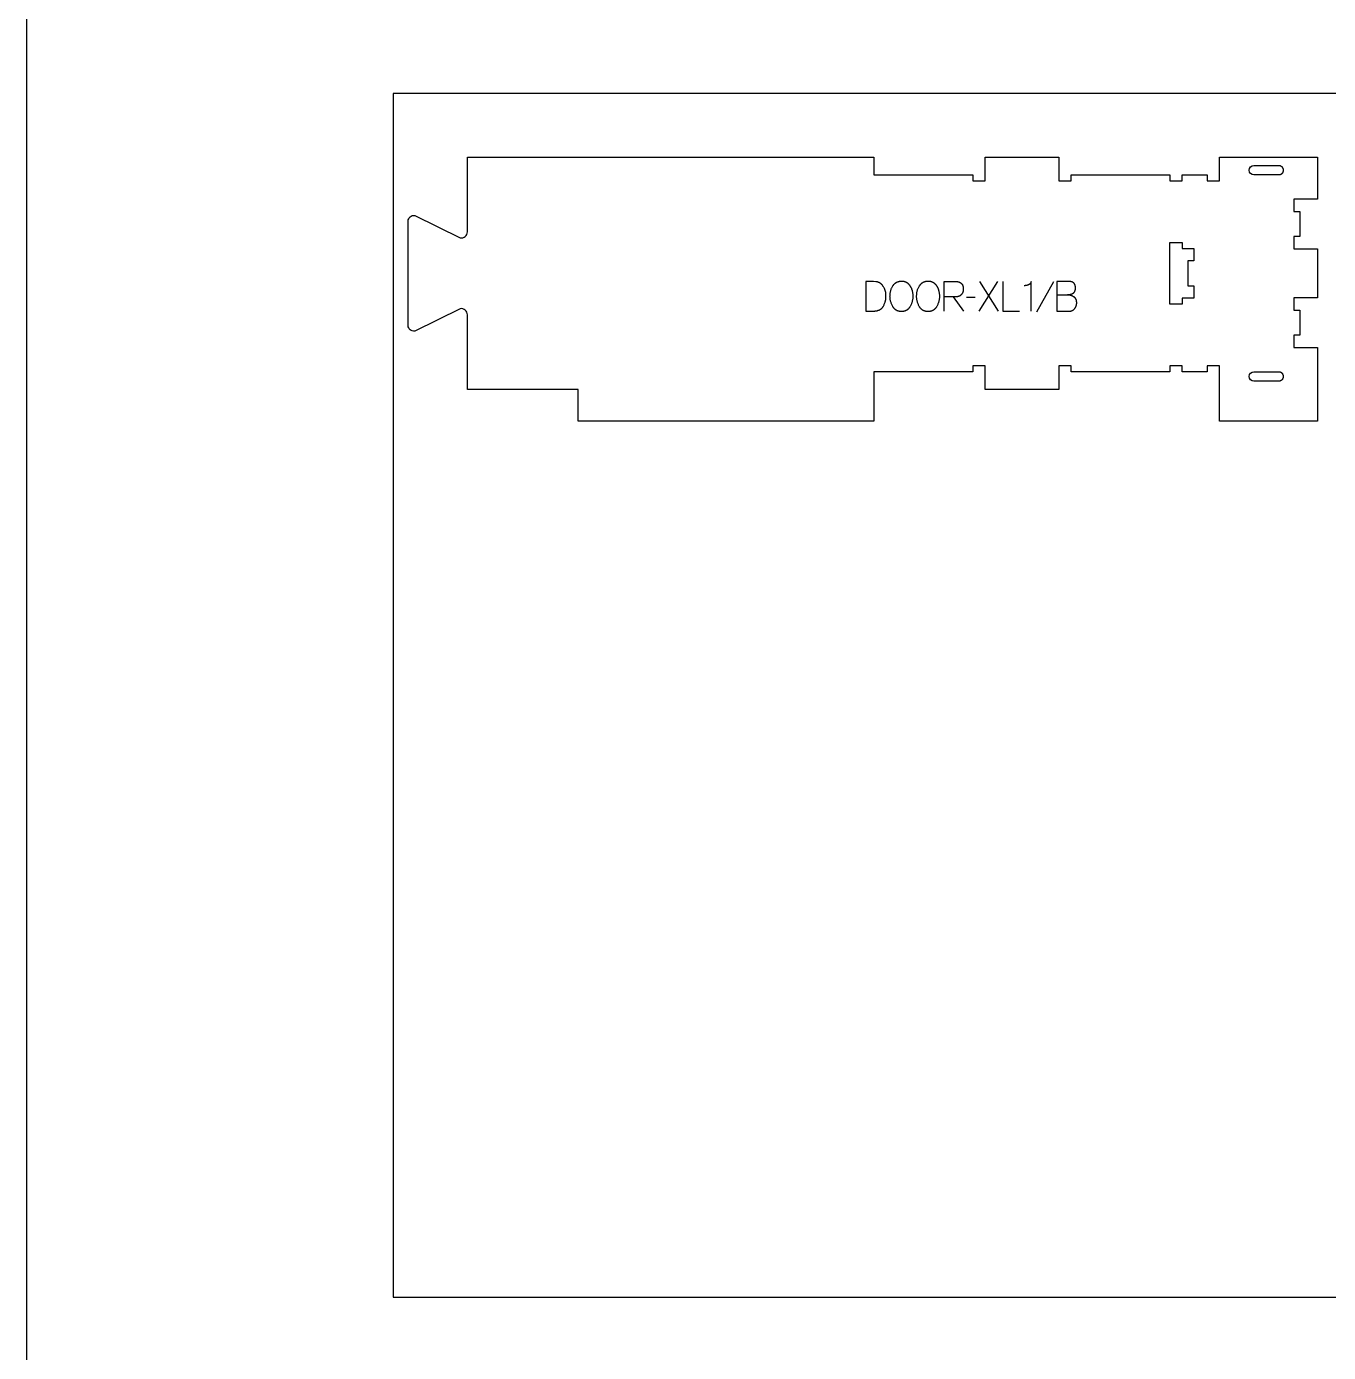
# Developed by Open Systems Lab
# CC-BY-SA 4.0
# Model space of a CAD drawing. Extents: x 0 to 4485, y 0 to 8771.
# Drawn here: x 0 to 1320, y 2387 to 3731 of the extents above; entities that cross this region are included whole.
import ezdxf

# ---------------------------------------------------------------- set-up
doc = ezdxf.new("R2010")
doc.units = 0
for name, color, linetype in [('0_SHEET_SPRUCEPLY_2440X122', 1, 'CONTINUOUS'), ('1_ANYTOOL_1MMDEEP_LABELS_S', 2, 'CONTINUOUS'), ('3_ANYTOOL_CUTTHROUGH_INSID', 4, 'CONTINUOUS'), ('4_ANYTOOL_CUTTHROUGH_OUTSI', 5, 'CONTINUOUS'), ('DONOTCUT', 7, 'CONTINUOUS')]:
    doc.layers.add(name, color=color, linetype=linetype)

msp = doc.modelspace()

# ---------------------------------------------------------------- linework, layer by layer
at = {"layer": '0_SHEET_SPRUCEPLY_2440X122'}
msp.add_lwpolyline([(371.7, 3662.6), (371.7, 2442.6), (2811.7, 2442.6), (2811.7, 3662.6)], close=True, dxfattribs=at)
at = {"layer": '1_ANYTOOL_1MMDEEP_LABELS_S', "color": 2}
for points in [[(850.9, 3472.1), (850.9, 3442.1), (859.4, 3442.2), (859.9, 3442.2), (860.3, 3442.3), (860.7, 3442.3), (861, 3442.3), (861.4, 3442.4), (861.8, 3442.4), (862.2, 3442.5), (862.5, 3442.6), (862.9, 3442.7), (863.2, 3442.8), (863.5, 3442.9), (863.9, 3443), (864.2, 3443.1), (864.3, 3443.2), (864.5, 3443.2), (864.6, 3443.3), (864.8, 3443.4), (864.9, 3443.4), (865.1, 3443.5), (865.2, 3443.6), (865.4, 3443.7), (865.5, 3443.8), (865.6, 3443.9), (865.8, 3443.9), (865.9, 3444), (866, 3444.1), (866.2, 3444.2), (866.3, 3444.3), (866.4, 3444.4), (866.6, 3444.5), (866.7, 3444.6), (866.8, 3444.7), (866.9, 3444.8), (867, 3445), (867.1, 3445.1), (867.3, 3445.2), (867.4, 3445.3), (867.5, 3445.4), (867.6, 3445.6), (867.7, 3445.7), (867.8, 3445.8), (867.9, 3445.9), (868, 3446.1), (868.1, 3446.2), (868.2, 3446.4), (868.4, 3446.6), (868.5, 3446.9), (868.7, 3447.2), (869, 3447.9), (869.3, 3448.5), (869.6, 3449.1), (869.8, 3449.7), (870.1, 3450.4), (870.3, 3451), (870.5, 3451.7), (870.7, 3452.3), (870.8, 3453), (871, 3453.7), (871.1, 3454.4), (871.2, 3455), (871.2, 3455.7), (871.3, 3456.4), (871.3, 3457.1), (871.3, 3457.8), (871.3, 3458.4), (871.3, 3459), (871.2, 3459.6), (871.2, 3460.2), (871.1, 3460.7), (871, 3461), (871, 3461.3), (870.9, 3461.6), (870.8, 3461.9), (870.8, 3462.2), (870.7, 3462.4), (870.6, 3462.7), (870.5, 3463), (870.4, 3463.3), (870.3, 3463.5), (870.2, 3463.8), (870.1, 3464.1), (870, 3464.3), (869.9, 3464.6), (869.7, 3465.1), (869.4, 3465.6), (869.1, 3466.1), (868.8, 3466.7), (868.6, 3467), (868.4, 3467.3), (868.2, 3467.5), (868, 3467.8), (867.8, 3468.1), (867.6, 3468.4), (867.4, 3468.6), (867.2, 3468.8), (867, 3469.1), (866.7, 3469.3), (866.5, 3469.5), (866.3, 3469.7), (866, 3469.9), (865.8, 3470.1), (865.6, 3470.3), (865.3, 3470.4), (865.1, 3470.6), (864.8, 3470.7), (864.6, 3470.9), (864.3, 3471), (864, 3471.1), (863.8, 3471.2), (863.5, 3471.4), (863.2, 3471.4), (863, 3471.5), (862.7, 3471.6), (862.4, 3471.7), (862.1, 3471.7), (861.8, 3471.8), (861.5, 3471.8), (861.2, 3471.8), (860.9, 3471.9), (858.5, 3472), (856, 3472), (853.5, 3472.1)], [(887.4, 3472.5), (887.8, 3472.5), (888.1, 3472.5), (888.5, 3472.4), (888.8, 3472.4), (889, 3472.4), (889.2, 3472.3), (889.3, 3472.3), (889.5, 3472.3), (889.7, 3472.2), (889.8, 3472.2), (890, 3472.2), (890.2, 3472.1), (890.3, 3472.1), (890.5, 3472), (890.6, 3472), (890.8, 3471.9), (890.9, 3471.8), (891.1, 3471.8), (891.2, 3471.7), (891.4, 3471.6), (891.5, 3471.6), (891.7, 3471.5), (891.8, 3471.4), (892, 3471.3), (892.1, 3471.3), (892.2, 3471.2), (892.4, 3471.1), (892.5, 3471), (892.8, 3470.8), (893, 3470.6), (893.3, 3470.4), (893.5, 3470.2), (893.7, 3470), (894, 3469.8), (894.2, 3469.6), (894.4, 3469.3), (894.6, 3469.1), (894.8, 3468.8), (895, 3468.6), (895.2, 3468.3), (895.4, 3468.1), (895.6, 3467.8), (895.8, 3467.5), (895.9, 3467.3), (896.1, 3467), (896.3, 3466.7), (896.4, 3466.4), (896.6, 3466.1), (896.7, 3465.8), (896.9, 3465.5), (897, 3465.2), (897.1, 3464.9), (897.2, 3464.5), (897.3, 3464.2), (897.5, 3463.9), (897.6, 3463.6), (897.7, 3463.3), (897.7, 3462.9), (897.8, 3462.6), (897.9, 3462.2), (898.1, 3461.6), (898.2, 3460.9), (898.3, 3460.2), (898.4, 3459.5), (898.4, 3458.9), (898.5, 3458.2), (898.5, 3457.6), (898.5, 3457), (898.5, 3456.3), (898.5, 3455.7), (898.4, 3455.1), (898.4, 3454.4), (898.3, 3453.8), (898.1, 3453.1), (898, 3452.5), (897.8, 3451.9), (897.7, 3451.2), (897.5, 3450.6), (897.2, 3450), (897, 3449.3), (896.7, 3448.7), (896.4, 3448), (896.1, 3447.4), (895.8, 3446.8), (895.6, 3446.5), (895.4, 3446.1), (895.2, 3445.9), (895, 3445.6), (894.8, 3445.3), (894.6, 3445), (894.4, 3444.8), (894.2, 3444.5), (894.1, 3444.4), (894, 3444.3), (893.8, 3444.2), (893.7, 3444.1), (893.6, 3444), (893.5, 3443.9), (893.4, 3443.8), (893.2, 3443.7), (893.1, 3443.6), (893, 3443.5), (892.9, 3443.4), (892.7, 3443.3), (892.6, 3443.2), (892.5, 3443.1), (892.3, 3443), (892.2, 3442.9), (892.1, 3442.9), (891.9, 3442.8), (891.8, 3442.7), (891.6, 3442.6), (891.5, 3442.6), (891.4, 3442.5), (891.2, 3442.4), (891.1, 3442.4), (890.9, 3442.3), (890.8, 3442.3), (890.6, 3442.2), (890.5, 3442.2), (890.1, 3442.1), (889.8, 3442), (889.5, 3441.9), (889.2, 3441.8), (888.8, 3441.8), (888.5, 3441.7), (888.1, 3441.7), (887.8, 3441.7), (887.4, 3441.7), (887, 3441.7), (886.7, 3441.7), (886.3, 3441.7), (885.9, 3441.7), (885.6, 3441.7), (885.2, 3441.8), (884.9, 3441.8), (884.5, 3441.9), (884.2, 3442), (883.8, 3442.1), (883.5, 3442.2), (883.4, 3442.2), (883.2, 3442.3), (883.1, 3442.3), (882.9, 3442.4), (882.7, 3442.5), (882.6, 3442.5), (882.4, 3442.6), (882.3, 3442.7), (882.2, 3442.7), (882, 3442.8), (881.9, 3442.9), (881.7, 3443), (881.6, 3443), (881.5, 3443.1), (881.3, 3443.2), (881.2, 3443.3), (881.1, 3443.4), (880.9, 3443.5), (880.8, 3443.6), (880.7, 3443.7), (880.5, 3443.8), (880.4, 3443.9), (880.3, 3444), (880.2, 3444.1), (880.1, 3444.2), (879.9, 3444.3), (879.8, 3444.5), (879.7, 3444.6), (879.6, 3444.7), (879.5, 3444.8), (879.3, 3445.1), (879.1, 3445.4), (878.9, 3445.6), (878.7, 3445.9), (878.5, 3446.2), (878.3, 3446.5), (878.1, 3446.9), (877.8, 3447.5), (877.5, 3448.1), (877.2, 3448.8), (876.9, 3449.4), (876.7, 3450.1), (876.4, 3450.7), (876.2, 3451.4), (876, 3452), (875.9, 3452.7), (875.7, 3453.4), (875.6, 3454), (875.5, 3454.7), (875.4, 3455.3), (875.4, 3456), (875.4, 3456.6), (875.3, 3457.3), (875.4, 3458), (875.4, 3458.6), (875.4, 3459.3), (875.5, 3460), (875.6, 3460.7), (875.8, 3461.3), (875.9, 3462), (876.1, 3462.7), (876.3, 3463.3), (876.5, 3463.9), (876.7, 3464.6), (877, 3465.2), (877.3, 3465.8), (877.6, 3466.4), (877.9, 3467.1), (878.2, 3467.7), (878.4, 3468), (878.6, 3468.2), (878.8, 3468.5), (879, 3468.8), (879.2, 3469), (879.4, 3469.3), (879.7, 3469.5), (879.9, 3469.8), (880, 3469.9), (880.1, 3470), (880.3, 3470.1), (880.4, 3470.2), (880.5, 3470.3), (880.6, 3470.4), (880.8, 3470.5), (880.9, 3470.6), (881, 3470.7), (881.1, 3470.8), (881.3, 3470.9), (881.4, 3471), (881.6, 3471), (881.7, 3471.1), (881.8, 3471.2), (882, 3471.3), (882.1, 3471.3), (882.3, 3471.4), (882.6, 3471.6), (882.9, 3471.7), (883.2, 3471.8), (883.5, 3471.9), (883.8, 3472), (884.1, 3472.1), (884.5, 3472.2), (884.8, 3472.3), (885.2, 3472.3), (885.5, 3472.4), (885.9, 3472.4), (886.2, 3472.4), (886.6, 3472.5), (887, 3472.5)], [(914.3, 3472.5), (914.7, 3472.5), (915.1, 3472.5), (915.4, 3472.4), (915.8, 3472.4), (916, 3472.4), (916.1, 3472.3), (916.3, 3472.3), (916.5, 3472.3), (916.6, 3472.2), (916.8, 3472.2), (917, 3472.2), (917.1, 3472.1), (917.3, 3472.1), (917.4, 3472), (917.6, 3472), (917.7, 3471.9), (917.9, 3471.8), (918, 3471.8), (918.2, 3471.7), (918.3, 3471.6), (918.5, 3471.6), (918.6, 3471.5), (918.8, 3471.4), (918.9, 3471.3), (919, 3471.3), (919.2, 3471.2), (919.3, 3471.1), (919.4, 3471), (919.7, 3470.8), (920, 3470.6), (920.2, 3470.4), (920.5, 3470.2), (920.7, 3470), (920.9, 3469.8), (921.1, 3469.6), (921.4, 3469.3), (921.6, 3469.1), (921.8, 3468.8), (922, 3468.6), (922.2, 3468.3), (922.4, 3468.1), (922.5, 3467.8), (922.7, 3467.5), (922.9, 3467.3), (923.1, 3467), (923.2, 3466.7), (923.4, 3466.4), (923.5, 3466.1), (923.7, 3465.8), (923.8, 3465.5), (923.9, 3465.2), (924.1, 3464.9), (924.2, 3464.5), (924.3, 3464.2), (924.4, 3463.9), (924.5, 3463.6), (924.6, 3463.3), (924.7, 3462.9), (924.8, 3462.6), (924.9, 3462.2), (925, 3461.6), (925.1, 3460.9), (925.2, 3460.2), (925.3, 3459.5), (925.4, 3458.9), (925.5, 3458.2), (925.5, 3457.6), (925.5, 3457), (925.5, 3456.3), (925.4, 3455.7), (925.4, 3455.1), (925.3, 3454.4), (925.2, 3453.8), (925.1, 3453.1), (925, 3452.5), (924.8, 3451.9), (924.6, 3451.2), (924.4, 3450.6), (924.2, 3450), (923.9, 3449.3), (923.7, 3448.7), (923.4, 3448), (923.1, 3447.4), (922.7, 3446.8), (922.6, 3446.5), (922.4, 3446.1), (922.2, 3445.9), (922, 3445.6), (921.8, 3445.3), (921.6, 3445), (921.4, 3444.8), (921.1, 3444.5), (921, 3444.4), (920.9, 3444.3), (920.8, 3444.2), (920.7, 3444.1), (920.6, 3444), (920.4, 3443.9), (920.3, 3443.8), (920.2, 3443.7), (920.1, 3443.6), (920, 3443.5), (919.8, 3443.4), (919.7, 3443.3), (919.6, 3443.2), (919.4, 3443.1), (919.3, 3443), (919.2, 3442.9), (919, 3442.9), (918.9, 3442.8), (918.7, 3442.7), (918.6, 3442.6), (918.5, 3442.6), (918.3, 3442.5), (918.2, 3442.4), (918, 3442.4), (917.9, 3442.3), (917.7, 3442.3), (917.6, 3442.2), (917.4, 3442.2), (917.1, 3442.1), (916.8, 3442), (916.5, 3441.9), (916.1, 3441.8), (915.8, 3441.8), (915.4, 3441.7), (915.1, 3441.7), (914.7, 3441.7), (914.4, 3441.7), (914, 3441.7), (913.6, 3441.7), (913.2, 3441.7), (912.9, 3441.7), (912.5, 3441.7), (912.2, 3441.8), (911.8, 3441.8), (911.5, 3441.9), (911.1, 3442), (910.8, 3442.1), (910.5, 3442.2), (910.3, 3442.2), (910.2, 3442.3), (910, 3442.3), (909.9, 3442.4), (909.7, 3442.5), (909.6, 3442.5), (909.4, 3442.6), (909.3, 3442.7), (909.1, 3442.7), (909, 3442.8), (908.8, 3442.9), (908.7, 3443), (908.5, 3443), (908.4, 3443.1), (908.3, 3443.2), (908.1, 3443.3), (908, 3443.4), (907.9, 3443.5), (907.7, 3443.6), (907.6, 3443.7), (907.5, 3443.8), (907.4, 3443.9), (907.3, 3444), (907.1, 3444.1), (907, 3444.2), (906.9, 3444.3), (906.8, 3444.5), (906.7, 3444.6), (906.6, 3444.7), (906.4, 3444.8), (906.2, 3445.1), (906, 3445.4), (905.8, 3445.6), (905.6, 3445.9), (905.4, 3446.2), (905.2, 3446.5), (905.1, 3446.9), (904.7, 3447.5), (904.4, 3448.1), (904.1, 3448.8), (903.9, 3449.4), (903.6, 3450.1), (903.4, 3450.7), (903.2, 3451.4), (903, 3452), (902.8, 3452.7), (902.7, 3453.4), (902.6, 3454), (902.5, 3454.7), (902.4, 3455.3), (902.3, 3456), (902.3, 3456.6), (902.3, 3457.3), (902.3, 3458), (902.4, 3458.6), (902.4, 3459.3), (902.5, 3460), (902.6, 3460.7), (902.7, 3461.3), (902.9, 3462), (903, 3462.7), (903.2, 3463.3), (903.4, 3463.9), (903.7, 3464.6), (903.9, 3465.2), (904.2, 3465.8), (904.5, 3466.4), (904.8, 3467.1), (905.2, 3467.7), (905.4, 3468), (905.6, 3468.2), (905.8, 3468.5), (906, 3468.8), (906.2, 3469), (906.4, 3469.3), (906.6, 3469.5), (906.9, 3469.8), (907, 3469.9), (907.1, 3470), (907.2, 3470.1), (907.3, 3470.2), (907.5, 3470.3), (907.6, 3470.4), (907.7, 3470.5), (907.8, 3470.6), (908, 3470.7), (908.1, 3470.8), (908.2, 3470.9), (908.4, 3471), (908.5, 3471), (908.6, 3471.1), (908.8, 3471.2), (908.9, 3471.3), (909.1, 3471.3), (909.2, 3471.4), (909.5, 3471.6), (909.8, 3471.7), (910.1, 3471.8), (910.4, 3471.9), (910.8, 3472), (911.1, 3472.1), (911.4, 3472.2), (911.8, 3472.3), (912.1, 3472.3), (912.5, 3472.4), (912.8, 3472.4), (913.2, 3472.4), (913.6, 3472.5), (914, 3472.5)]]:
    msp.add_lwpolyline(points, close=True, dxfattribs=at)
for points in [[(930.4, 3442.1), (930.4, 3472.1), (941.7, 3472.1), (942.2, 3472.1), (942.7, 3472.1), (942.9, 3472.1), (943.2, 3472.1), (943.4, 3472), (943.6, 3472), (943.8, 3472), (944, 3471.9), (944.2, 3471.9), (944.4, 3471.9), (944.6, 3471.8), (944.8, 3471.8), (945, 3471.7), (945.2, 3471.6), (945.4, 3471.6), (945.6, 3471.5), (945.8, 3471.4), (945.9, 3471.4), (946.1, 3471.3), (946.3, 3471.2), (946.4, 3471.1), (946.6, 3471), (946.7, 3470.9), (946.9, 3470.8), (947, 3470.7), (947.2, 3470.6), (947.3, 3470.5), (947.5, 3470.4), (947.6, 3470.3), (947.7, 3470.2), (947.8, 3470.1), (948, 3469.9), (948.1, 3469.8), (948.2, 3469.7), (948.3, 3469.5), (948.4, 3469.4), (948.5, 3469.2), (948.6, 3469.1), (948.7, 3468.9), (948.8, 3468.8), (948.8, 3468.6), (948.9, 3468.4), (949, 3468.3), (949.1, 3468.1), (949.1, 3467.9), (949.2, 3467.7), (949.3, 3467.5), (949.3, 3467.4), (949.4, 3467.2), (949.4, 3467), (949.5, 3466.8), (949.5, 3466.6), (949.5, 3466.3), (949.6, 3466.1), (949.6, 3465.9), (949.6, 3465.7), (949.7, 3465.5), (949.7, 3465.2), (949.7, 3464.8), (949.7, 3464.3), (949.7, 3464.1), (949.7, 3463.9), (949.7, 3463.8), (949.7, 3463.6), (949.7, 3463.4), (949.6, 3463.3), (949.6, 3463.1), (949.6, 3462.9), (949.6, 3462.7), (949.5, 3462.6), (949.5, 3462.4), (949.5, 3462.2), (949.4, 3462.1), (949.4, 3461.9), (949.3, 3461.7), (949.3, 3461.6), (949.2, 3461.4), (949.1, 3461.3), (949.1, 3461.1), (949, 3460.9), (948.9, 3460.8), (948.9, 3460.6), (948.8, 3460.5), (948.7, 3460.3), (948.6, 3460.2), (948.5, 3460), (948.4, 3459.9), (948.3, 3459.7), (948.2, 3459.6), (948.1, 3459.4), (948, 3459.3), (947.9, 3459.1), (947.8, 3459), (947.7, 3458.8), (947.6, 3458.7), (947.5, 3458.6), (947.3, 3458.4), (947.2, 3458.3), (947.1, 3458.2), (947, 3458.1), (946.8, 3458), (946.7, 3457.9), (946.6, 3457.8), (946.4, 3457.7), (946.3, 3457.6), (946.1, 3457.5), (946, 3457.4), (945.8, 3457.3), (945.7, 3457.2), (945.5, 3457.2), (945.4, 3457.1), (945.2, 3457.1), (945.1, 3457), (944.9, 3456.9), (944.7, 3456.9), (944.6, 3456.9), (944.4, 3456.8), (944.2, 3456.8), (944.1, 3456.7), (943.9, 3456.7), (943.7, 3456.7), (943.5, 3456.7), (943.3, 3456.7), (941.4, 3456.6), (939.4, 3456.6), (930.4, 3456.6)], [(984.2, 3472.1), (965.3, 3442.1)], [(985.4, 3442.1), (966.5, 3472.1)], [(989.7, 3472.1), (989.7, 3442.1), (1006.8, 3442.1)], [(1018.5, 3442.1), (1018.5, 3472.2), (1018.5, 3472), (1018.4, 3471.9), (1018.4, 3471.7), (1018.4, 3471.6), (1018.3, 3471.5), (1018.3, 3471.3), (1018.3, 3471.2), (1018.2, 3471.1), (1018.2, 3470.9), (1018.1, 3470.8), (1018.1, 3470.7), (1018, 3470.7), (1018, 3470.6), (1018, 3470.6), (1017.9, 3470.5), (1017.9, 3470.4), (1017.9, 3470.4), (1017.8, 3470.3), (1017.8, 3470.3), (1017.8, 3470.2), (1017.7, 3470.2), (1017.7, 3470.1), (1017.6, 3470.1), (1017.6, 3470), (1017.6, 3470), (1017.5, 3469.9), (1017.5, 3469.9), (1017.4, 3469.8), (1017.4, 3469.8), (1017.3, 3469.7), (1017.3, 3469.7), (1017.2, 3469.6), (1017.1, 3469.5), (1017, 3469.4), (1016.9, 3469.3), (1016.8, 3469.3), (1016.7, 3469.2), (1016.6, 3469.1), (1016.4, 3469), (1016.3, 3469), (1016.2, 3468.9), (1016, 3468.8), (1015.9, 3468.8), (1015.6, 3468.7), (1015.3, 3468.5), (1015, 3468.4), (1014.7, 3468.4), (1014.5, 3468.3), (1014.2, 3468.2), (1013.9, 3468.1), (1013.6, 3468.1), (1013.4, 3468), (1013.1, 3467.9), (1012.8, 3467.9), (1012.5, 3467.9), (1012.3, 3467.8), (1012, 3467.8), (1011.8, 3467.8), (1011.5, 3467.8)], [(1041.2, 3471.7), (1024, 3440.9)], [(1044.6, 3472.1), (1044.6, 3442.1), (1054.3, 3442.1), (1056.8, 3442.1), (1057.1, 3442), (1057.3, 3442), (1057.5, 3442.1), (1057.7, 3442.1), (1058, 3442.1), (1058.2, 3442.1), (1058.4, 3442.1), (1058.6, 3442.2), (1058.8, 3442.2), (1059, 3442.3), (1059.2, 3442.3), (1059.4, 3442.4), (1059.6, 3442.4), (1059.8, 3442.5), (1060, 3442.6), (1060.1, 3442.6), (1060.3, 3442.7), (1060.5, 3442.8), (1060.7, 3442.9), (1060.8, 3443), (1061, 3443.1), (1061.2, 3443.2), (1061.3, 3443.3), (1061.5, 3443.5), (1061.6, 3443.6), (1061.8, 3443.7), (1061.9, 3443.9), (1062.1, 3444), (1062.2, 3444.2), (1062.3, 3444.3), (1062.5, 3444.5), (1062.6, 3444.6), (1062.7, 3444.8), (1062.9, 3445), (1063, 3445.2), (1063.1, 3445.3), (1063.2, 3445.5), (1063.3, 3445.7), (1063.4, 3445.9), (1063.5, 3446), (1063.6, 3446.2), (1063.7, 3446.4), (1063.8, 3446.6), (1063.9, 3446.8), (1064, 3447), (1064, 3447.1), (1064.1, 3447.3), (1064.2, 3447.5), (1064.2, 3447.7), (1064.3, 3447.9), (1064.3, 3448.1), (1064.4, 3448.3), (1064.4, 3448.5), (1064.5, 3448.7), (1064.5, 3448.9), (1064.6, 3449.1), (1064.6, 3449.3), (1064.6, 3449.4), (1064.6, 3449.6), (1064.7, 3449.9), (1064.7, 3450.1), (1064.7, 3450.3), (1064.7, 3450.5), (1064.7, 3450.7), (1064.7, 3450.9), (1064.7, 3451.2), (1064.7, 3451.4), (1064.6, 3451.6), (1064.6, 3451.9), (1064.6, 3452.1), (1064.6, 3452.3), (1064.5, 3452.6), (1064.5, 3452.8), (1064.4, 3453), (1064.3, 3453.2), (1064.3, 3453.4), (1064.2, 3453.6), (1064.1, 3453.8), (1064.1, 3454), (1064, 3454.2), (1063.9, 3454.3), (1063.9, 3454.3), (1063.8, 3454.4), (1063.8, 3454.5), (1063.7, 3454.6), (1063.7, 3454.7), (1063.6, 3454.8), (1063.6, 3454.9), (1063.5, 3454.9), (1063.4, 3455), (1063.4, 3455.1), (1063.3, 3455.2), (1063.3, 3455.3), (1063.2, 3455.3), (1063.1, 3455.4), (1063.1, 3455.5), (1063, 3455.6), (1062.9, 3455.6), (1062.8, 3455.7), (1062.8, 3455.8), (1062.7, 3455.8), (1062.6, 3455.9), (1062.5, 3456), (1062.3, 3456.2), (1062.1, 3456.3), (1062, 3456.4), (1061.8, 3456.5), (1061.4, 3456.7), (1061, 3456.9), (1060.7, 3457.1), (1060.3, 3457.3), (1059.9, 3457.5), (1059.5, 3457.6), (1059.1, 3457.8), (1058.7, 3457.9), (1058.3, 3458), (1057.8, 3458.2), (1057.4, 3458.3), (1057, 3458.4), (1056.5, 3458.4), (1056.1, 3458.5), (1055.6, 3458.6), (1055.2, 3458.6)], [(1044.6, 3458.5), (1055.2, 3458.6), (1055.6, 3458.6), (1056, 3458.7), (1056.4, 3458.7), (1056.7, 3458.8), (1057.1, 3458.8), (1057.5, 3458.9), (1057.9, 3459), (1058.2, 3459.1), (1058.6, 3459.2), (1058.9, 3459.3), (1059.3, 3459.4), (1059.6, 3459.6), (1059.9, 3459.7), (1060.3, 3459.8), (1060.6, 3460), (1060.9, 3460.2), (1061, 3460.2), (1061.1, 3460.2), (1061.1, 3460.3), (1061.2, 3460.3), (1061.3, 3460.4), (1061.3, 3460.4), (1061.4, 3460.5), (1061.5, 3460.5), (1061.6, 3460.6), (1061.6, 3460.7), (1061.7, 3460.7), (1061.7, 3460.8), (1061.8, 3460.8), (1061.9, 3460.9), (1061.9, 3460.9), (1062, 3461), (1062.1, 3461.1), (1062.1, 3461.1), (1062.2, 3461.2), (1062.2, 3461.3), (1062.3, 3461.3), (1062.3, 3461.4), (1062.4, 3461.5), (1062.4, 3461.6), (1062.5, 3461.6), (1062.5, 3461.7), (1062.6, 3461.8), (1062.6, 3461.9), (1062.7, 3462), (1062.7, 3462), (1062.7, 3462.1), (1062.8, 3462.2), (1062.8, 3462.3), (1062.9, 3462.4), (1062.9, 3462.6), (1063, 3462.8), (1063.1, 3462.9), (1063.1, 3463.1), (1063.2, 3463.3), (1063.2, 3463.6), (1063.2, 3463.8), (1063.3, 3464), (1063.3, 3464.2), (1063.3, 3464.4), (1063.4, 3464.7), (1063.4, 3464.9), (1063.4, 3465.2), (1063.4, 3465.4), (1063.4, 3465.7), (1063.4, 3466.1), (1063.4, 3466.3), (1063.4, 3466.5), (1063.4, 3466.6), (1063.3, 3466.8), (1063.3, 3467), (1063.3, 3467.2), (1063.3, 3467.4), (1063.2, 3467.5), (1063.2, 3467.7), (1063.2, 3467.9), (1063.1, 3468), (1063.1, 3468.2), (1063, 3468.3), (1063, 3468.5), (1062.9, 3468.6), (1062.9, 3468.8), (1062.8, 3468.9), (1062.8, 3469.1), (1062.7, 3469.2), (1062.6, 3469.4), (1062.5, 3469.5), (1062.5, 3469.6), (1062.4, 3469.7), (1062.3, 3469.9), (1062.2, 3470), (1062.1, 3470.1), (1062, 3470.2), (1061.9, 3470.3), (1061.8, 3470.4), (1061.7, 3470.5), (1061.6, 3470.6), (1061.5, 3470.7), (1061.4, 3470.8), (1061.3, 3470.9), (1061.2, 3471), (1061, 3471.1), (1060.9, 3471.2), (1060.8, 3471.2), (1060.7, 3471.3), (1060.5, 3471.4), (1060.4, 3471.4), (1060.2, 3471.5), (1060.1, 3471.6), (1060, 3471.6), (1059.8, 3471.7), (1059.6, 3471.7), (1059.5, 3471.8), (1059.3, 3471.8), (1059.2, 3471.9), (1059, 3471.9), (1058.8, 3471.9), (1058.6, 3472), (1058.5, 3472), (1058.3, 3472), (1058.1, 3472.1), (1057.9, 3472.1), (1057.7, 3472.1), (1057.5, 3472.1), (1057.1, 3472.1), (1056.7, 3472.1), (1044.6, 3472.1)], [(939.4, 3456.6), (949.8, 3442.1)], [(961.8, 3456), (953, 3455.9)]]:
    msp.add_lwpolyline(points, dxfattribs=at)
at = {"layer": '3_ANYTOOL_CUTTHROUGH_INSID', "color": 4}
for points in [[(1244.2, 3589.6), (1269.9, 3589.6), (1270, 3589.6), (1270.1, 3589.6), (1270.2, 3589.6), (1270.3, 3589.6), (1270.4, 3589.6), (1270.5, 3589.6), (1270.6, 3589.6), (1270.7, 3589.6), (1270.8, 3589.5), (1270.9, 3589.5), (1271, 3589.5), (1271.1, 3589.4), (1271.2, 3589.4), (1271.3, 3589.4), (1271.4, 3589.3), (1271.4, 3589.3), (1271.5, 3589.2), (1271.6, 3589.2), (1271.7, 3589.1), (1271.8, 3589.1), (1271.9, 3589), (1272, 3589), (1272.1, 3588.9), (1272.2, 3588.8), (1272.3, 3588.8), (1272.3, 3588.7), (1272.4, 3588.6), (1272.5, 3588.5), (1272.6, 3588.5), (1272.7, 3588.4), (1272.7, 3588.3), (1272.8, 3588.2), (1272.9, 3588.1), (1272.9, 3588), (1273, 3587.9), (1273.1, 3587.8), (1273.1, 3587.7), (1273.2, 3587.7), (1273.2, 3587.6), (1273.3, 3587.5), (1273.4, 3587.4), (1273.4, 3587.2), (1273.4, 3587.1), (1273.5, 3587), (1273.5, 3586.9), (1273.6, 3586.8), (1273.6, 3586.7), (1273.6, 3586.6), (1273.7, 3586.5), (1273.7, 3586.4), (1273.7, 3586.3), (1273.8, 3586.2), (1273.8, 3586.1), (1273.8, 3586), (1273.8, 3585.9), (1273.8, 3585.7), (1273.9, 3585.6), (1273.9, 3585.5), (1273.9, 3585.4), (1273.9, 3585.3), (1273.9, 3585.2), (1273.9, 3585.1), (1273.9, 3585), (1273.9, 3584.9), (1273.9, 3584.8), (1273.9, 3584.7), (1273.9, 3584.6), (1273.9, 3584.5), (1273.9, 3584.4), (1273.9, 3584.3), (1273.9, 3584.2), (1273.8, 3584), (1273.8, 3583.9), (1273.8, 3583.8), (1273.8, 3583.7), (1273.8, 3583.6), (1273.7, 3583.5), (1273.7, 3583.4), (1273.7, 3583.3), (1273.6, 3583.2), (1273.6, 3583.1), (1273.6, 3583), (1273.5, 3582.9), (1273.5, 3582.7), (1273.4, 3582.6), (1273.4, 3582.5), (1273.4, 3582.4), (1273.3, 3582.3), (1273.2, 3582.2), (1273.2, 3582.1), (1273.1, 3582), (1273.1, 3581.9), (1273, 3581.9), (1272.9, 3581.8), (1272.9, 3581.7), (1272.8, 3581.6), (1272.7, 3581.5), (1272.7, 3581.4), (1272.6, 3581.3), (1272.5, 3581.3), (1272.4, 3581.2), (1272.3, 3581.1), (1272.3, 3581), (1272.2, 3581), (1272.1, 3580.9), (1272, 3580.8), (1271.9, 3580.8), (1271.8, 3580.7), (1271.7, 3580.7), (1271.6, 3580.6), (1271.5, 3580.5), (1271.4, 3580.5), (1271.4, 3580.5), (1271.3, 3580.4), (1271.2, 3580.4), (1271.1, 3580.3), (1271, 3580.3), (1270.9, 3580.3), (1270.8, 3580.3), (1270.7, 3580.2), (1270.6, 3580.2), (1270.5, 3580.2), (1270.4, 3580.2), (1270.3, 3580.2), (1270.2, 3580.2), (1270.1, 3580.2), (1270, 3580.1), (1269.9, 3580.1), (1244.2, 3580.1, -1)], [(1244.2, 3371.1, -1), (1244.2, 3380.6), (1269.9, 3380.6), (1270, 3380.6), (1270.1, 3380.6), (1270.2, 3380.6), (1270.3, 3380.6), (1270.4, 3380.6), (1270.5, 3380.6), (1270.6, 3380.6), (1270.7, 3380.6), (1270.8, 3380.5), (1270.9, 3380.5), (1271, 3380.5), (1271.1, 3380.4), (1271.2, 3380.4), (1271.3, 3380.4), (1271.4, 3380.3), (1271.4, 3380.3), (1271.5, 3380.2), (1271.6, 3380.2), (1271.7, 3380.1), (1271.8, 3380.1), (1271.9, 3380), (1272, 3380), (1272.1, 3379.9), (1272.2, 3379.8), (1272.3, 3379.8), (1272.3, 3379.7), (1272.4, 3379.6), (1272.5, 3379.5), (1272.6, 3379.5), (1272.7, 3379.4), (1272.7, 3379.3), (1272.8, 3379.2), (1272.9, 3379.1), (1272.9, 3379), (1273, 3378.9), (1273.1, 3378.8), (1273.1, 3378.7), (1273.2, 3378.7), (1273.2, 3378.6), (1273.3, 3378.5), (1273.4, 3378.4), (1273.4, 3378.2), (1273.4, 3378.1), (1273.5, 3378), (1273.5, 3377.9), (1273.6, 3377.8), (1273.6, 3377.7), (1273.6, 3377.6), (1273.7, 3377.5), (1273.7, 3377.4), (1273.7, 3377.3), (1273.8, 3377.2), (1273.8, 3377.1), (1273.8, 3377), (1273.8, 3376.9), (1273.8, 3376.7), (1273.9, 3376.6), (1273.9, 3376.5), (1273.9, 3376.4), (1273.9, 3376.3), (1273.9, 3376.2), (1273.9, 3376.1), (1273.9, 3376), (1273.9, 3375.9), (1273.9, 3375.8), (1273.9, 3375.7), (1273.9, 3375.6), (1273.9, 3375.5), (1273.9, 3375.4), (1273.9, 3375.3), (1273.9, 3375.2), (1273.8, 3375), (1273.8, 3374.9), (1273.8, 3374.8), (1273.8, 3374.7), (1273.8, 3374.6), (1273.7, 3374.5), (1273.7, 3374.4), (1273.7, 3374.3), (1273.6, 3374.2), (1273.6, 3374.1), (1273.6, 3374), (1273.5, 3373.9), (1273.5, 3373.7), (1273.4, 3373.6), (1273.4, 3373.5), (1273.4, 3373.4), (1273.3, 3373.3), (1273.2, 3373.2), (1273.2, 3373.1), (1273.1, 3373), (1273.1, 3372.9), (1273, 3372.9), (1272.9, 3372.8), (1272.9, 3372.7), (1272.8, 3372.6), (1272.7, 3372.5), (1272.7, 3372.4), (1272.6, 3372.3), (1272.5, 3372.3), (1272.4, 3372.2), (1272.3, 3372.1), (1272.3, 3372), (1272.2, 3372), (1272.1, 3371.9), (1272, 3371.8), (1271.9, 3371.8), (1271.8, 3371.7), (1271.7, 3371.7), (1271.6, 3371.6), (1271.5, 3371.5), (1271.4, 3371.5), (1271.4, 3371.5), (1271.3, 3371.4), (1271.2, 3371.4), (1271.1, 3371.3), (1271, 3371.3), (1270.9, 3371.3), (1270.8, 3371.3), (1270.7, 3371.2), (1270.6, 3371.2), (1270.5, 3371.2), (1270.4, 3371.2), (1270.3, 3371.2), (1270.2, 3371.2), (1270.1, 3371.2), (1270, 3371.1), (1269.9, 3371.1)]]:
    msp.add_lwpolyline(points, format="xyb", close=True, dxfattribs=at)
msp.add_lwpolyline([(1159.2, 3511.6), (1171.4, 3511.6), (1171.4, 3505.6), (1183.4, 3505.6), (1183.4, 3493.1), (1177.4, 3493.1), (1177.4, 3467.6), (1183.4, 3467.6), (1183.4, 3455.1), (1171.4, 3455.1), (1171.4, 3449.1), (1158.9, 3449.1), (1158.9, 3511.6)], close=True, dxfattribs=at)
at = {"layer": '4_ANYTOOL_CUTTHROUGH_OUTSI', "color": 5}
msp.add_lwpolyline([(1159.2, 3574.1), (1171.4, 3574.1), (1171.4, 3580.1), (1196.9, 3580.1), (1196.9, 3574.4), (1196.9, 3574.1), (1209.4, 3574.1), (1209.4, 3574.4), (1209.4, 3598.1), (1308.9, 3598.1), (1308.9, 3555.6), (1284.9, 3555.6), (1284.9, 3555.4), (1284.9, 3543.4), (1284.9, 3543.1), (1290.9, 3543.1), (1290.9, 3517.6), (1284.9, 3517.6), (1284.9, 3517.4), (1284.9, 3505.4), (1284.9, 3505.1), (1308.9, 3505.1), (1308.9, 3455.6), (1284.9, 3455.6), (1284.9, 3455.4), (1284.9, 3443.4), (1284.9, 3443.1), (1290.9, 3443.1), (1290.9, 3417.6), (1284.9, 3417.6), (1284.9, 3417.4), (1284.9, 3405.4), (1284.9, 3405.1), (1308.9, 3405.1), (1308.9, 3330.6), (1209.4, 3330.6), (1209.4, 3386.4), (1209.4, 3386.6), (1196.9, 3386.6), (1196.9, 3380.6), (1171.4, 3380.6), (1171.4, 3386.4), (1171.4, 3386.6), (1158.9, 3386.6), (1158.9, 3380.6), (1058.9, 3380.6), (1058.9, 3386.6), (1046.4, 3386.6), (1046.4, 3362.6), (971.9, 3362.6), (971.9, 3386.6), (959.4, 3386.6), (959.4, 3380.6), (858.9, 3380.6), (858.9, 3330.6), (559.4, 3330.6), (559.4, 3362.6), (446.9, 3362.6), (446.9, 3438.3), (446.9, 3438.3, 0.463455), (439.6, 3444.5), (439.6, 3444.5), (439.6, 3444.5), (393.6, 3421.8), (393.6, 3421.8, -0.461531), (386.9, 3427.5), (386.9, 3533.3, -0.220464), (388.9, 3537.7, -0.218803), (393.6, 3539), (439.6, 3516.3), (439.6, 3516.3), (439.6, 3516.3), (439.6, 3516.3, 0.463455), (446.9, 3522.5), (446.9, 3598.1), (858.9, 3598.1), (858.9, 3580.1), (959.4, 3580.1), (959.4, 3574.1), (971.9, 3574.1), (971.9, 3598.1), (1046.4, 3598.1), (1046.4, 3574.4), (1046.4, 3574.1), (1058.9, 3574.1), (1058.9, 3580.1), (1158.9, 3580.1), (1158.9, 3574.1), (1159.2, 3574.1)], format="xyb", close=True, dxfattribs=at)
at = {"layer": 'DONOTCUT'}
msp.add_lwpolyline([(0, 0), (3183.4, 0), (3183.4, 5593.4), (0, 5593.4)], close=True, dxfattribs=at)

doc.saveas('drawing.dxf')
